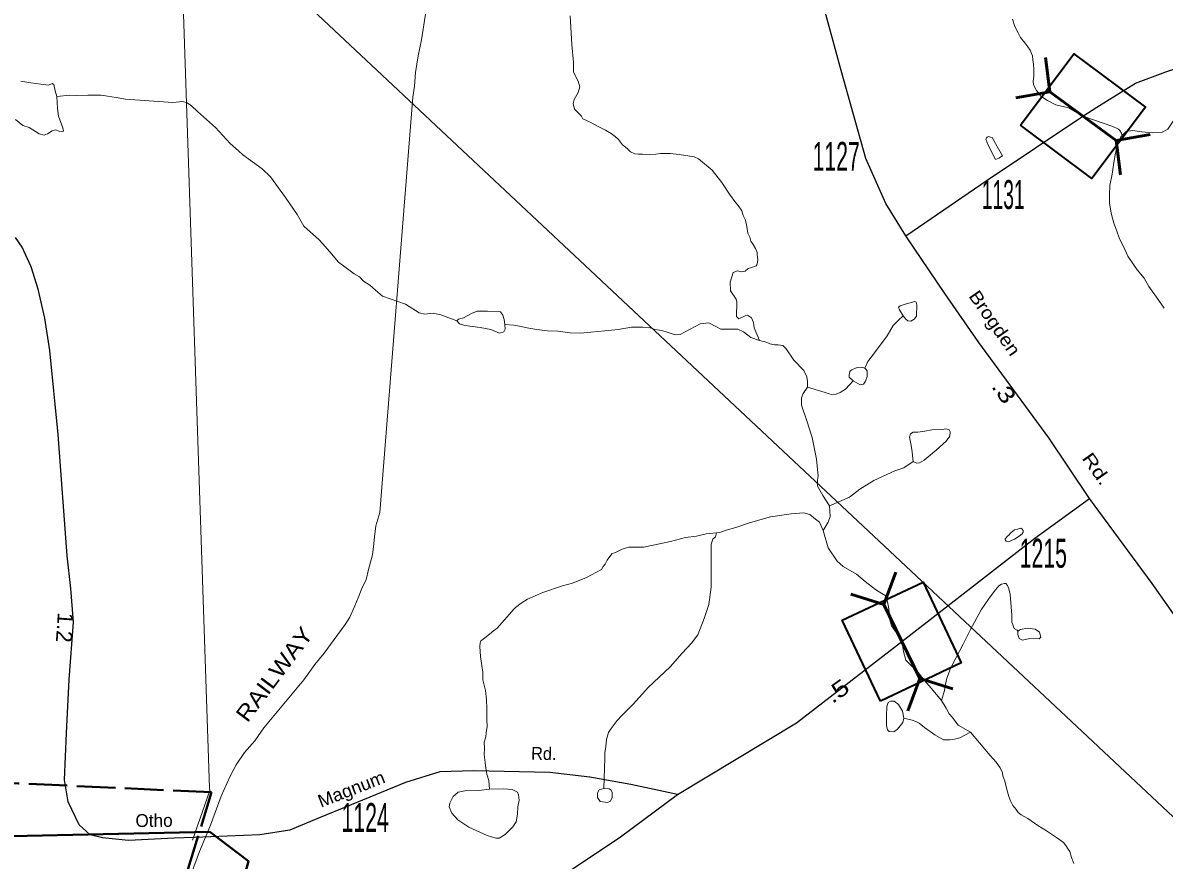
# Model space of a CAD drawing. Extents: x 626927 to 658553, y 251995 to 309938.
# Drawn here: x 633966 to 635744, y 268831 to 270135 of the extents above; entities that cross this region are included whole.
import ezdxf
from ezdxf.enums import TextEntityAlignment as Align

# ---------------------------------------------------------------- set-up
doc = ezdxf.new("R2010")
doc.units = 0
doc.header["$LTSCALE"] = 10
doc.linetypes.add('DASH_DOUBLE_DOT', pattern=[9.2, 5, -1.2, 0.3, -1.2, 0.3, -1.2])
doc.linetypes.add('LONG_DASHED', pattern=[7.5, 6, -1.5])
for name, color, linetype, lineweight in [('11', 7, 'Continuous', 40), ('17', 7, 'Continuous', 25), ('31', 7, 'Continuous', 35), ('32', 7, 'Continuous', 25), ('44', 7, 'Continuous', 13), ('48', 7, 'LONG_DASHED', 40), ('49', 7, 'LONG_DASHED', 40), ('50', 7, 'Continuous', 13), ('53', 7, 'Continuous', 40), ('56', 7, 'Continuous', 13), ('59', 7, 'DASH_DOUBLE_DOT', 13), ('62', 7, 'Continuous', 13)]:
    doc.layers.add(name, color=color, linetype=linetype, lineweight=lineweight)
doc.layers.add('14', color=7, linetype='Continuous')
doc.layers.add('8', color=7, linetype='Continuous')

msp = doc.modelspace()

# ---------------------------------------------------------------- linework, layer by layer
at = {"layer": '31'}
for points in [[(635519.8, 269975.43), (635603.01, 270086.74), (635714.4, 270003.47), (635631.19, 269892.17)], [(635301.7, 269078.81), (635242.34, 269204.47), (635368.09, 269263.87), (635427.45, 269138.21)]]:
    msp.add_lwpolyline(points, close=True, dxfattribs=at)
at = {"layer": '32'}
for points in [[(635341.51, 269802.91), (635310.18, 269853.34), (635279.08, 269923.54), (635240.71, 270060.52), (635186, 270260.66), (635139.01, 270433.98), (635087.93, 270589.14), (635042.75, 270729.3), (635011.88, 270819.26), (634979.87, 270916.26), (634955.81, 271005.31), (634934.7, 271090.95), (634912.45, 271151.38), (634878.17, 271223.39), (634853.2, 271273.82), (634838.21, 271300.17), (634808.02, 271339.47), (634761.71, 271390.36), (634740.37, 271418.53), (634724.48, 271452.6), (634672.95, 271574.14), (634608.7, 271722.48), (634576.01, 271798.81), (634559.07, 271832.77)], [(635341.51, 269802.91), (635468.11, 269890.01), (635617.1, 269989.45), (635638.6, 270003.37), (635698.98, 270041.08), (635746.2, 270058.34), (635819.07, 270083.1), (635925.77, 270107.18), (636064.02, 270164.66)], [(634233.36, 268866.47), (634201.61, 268865.23), (634130.79, 268861.6), (634090.38, 268865.69), (634070.85, 268870.68), (634054.05, 268886.13), (634036.8, 268922.02), (634031.13, 268955.87), (634034.3, 269028.57), (634038.39, 269112.16), (634044.97, 269201.44), (634040.89, 269254.14), (634034.98, 269305.03), (634021.14, 269493.81), (634008.2, 269624.43), (634000.48, 269674.86), (633990.04, 269719.84), (633978.91, 269755.05), (633964.84, 269785.49), (633954.85, 269800.48)], [(635627.25, 269394.1), (635563.91, 269488.83), (635454.72, 269637.17), (635402.05, 269713.5), (635341.51, 269802.91)], [(634985.7, 268933.41), (635171.05, 269044.58), (635334.89, 269171.34), (635542.12, 269332.54), (635627.25, 269394.1)], [(636092.59, 268729.47), (636071.29, 268761.12), (635940.3, 268947.17), (635835.64, 269104.6), (635724.85, 269261.81), (635627.25, 269394.1)], [(634985.7, 268933.41), (634912.85, 268948.6), (634849.29, 268960.42), (634787.08, 268967.68), (634668.36, 268970.18), (634615.69, 268968.37), (634562.11, 268952.01), (634477.44, 268917.25), (634423.86, 268895.45), (634382.09, 268877.73), (634335.33, 268870.46), (634233.36, 268866.47)], [(634229.54, 267362.97), (634307.4, 267521.31), (634423.41, 267744.61), (634517.16, 267927.48), (634533.05, 267976.55), (634543.95, 268019.71), (634544.18, 268084.46), (634542.82, 268124.44), (634511.26, 268273.69), (634506.72, 268333.2), (634512.62, 268394.99), (634549.63, 268504.26), (634591.17, 268620.8), (634628.4, 268680.32), (634671.53, 268717.12), (634781.18, 268790.04), (634896.96, 268867.28), (634985.7, 268933.41)]]:
    msp.add_lwpolyline(points, dxfattribs=at)
at = {"layer": '44'}
msp.add_lwpolyline([(634228.59, 268810.55), (634241.3, 268844.74), (634258.24, 268885.6), (634275.15, 268930.79), (634289.08, 268961.9), (634298.17, 268979.64), (634311.48, 268998.57), (634327.29, 269016.9), (634341.24, 269037.03), (634403.8, 269111.58), (634420.82, 269135.43), (634435.39, 269153.18), (634451.13, 269174.56), (634468.13, 269197.74), (634475.39, 269209.36), (634483.31, 269227.05), (634488.14, 269239.27), (634494.17, 269253.9), (634500.8, 269267.97), (634504.42, 269283.81), (634507.45, 269294.78), (634510.43, 269306.36), (634512.86, 269323.44), (634514, 269334.45), (634515.82, 269351.49), (634521.86, 269372.27), (634573.46, 270019.16), (634575.82, 270036.18), (634577.6, 270057.54), (634581.79, 270083.18), (634587.19, 270108.19), (634594.38, 270155.11)], dxfattribs=at)
at = {"layer": '48'}
msp.add_lwpolyline([(634132.4, 267254.82), (634067.14, 267513.14), (633982.3, 267898.44), (633982.3, 267988.42), (634014.21, 268129.18), (634133.85, 268524.64), (634260.03, 268936.79), (633959.1, 268950.58), (633600.89, 268965.09), (633592.19, 268798.2), (633118.68, 268787.31), (632786.58, 268777.16), (632802.53, 268428.86), (632455.92, 268504.33)], dxfattribs=at)
at = {"layer": '49'}
msp.add_lwpolyline([(634132.4, 267254.82), (634067.14, 267513.14), (633982.3, 267898.44), (633982.3, 267988.42), (634014.21, 268129.18), (634133.85, 268524.64), (634260.03, 268936.79), (633959.1, 268950.58), (633600.89, 268965.09), (633592.19, 268798.2), (633118.68, 268787.31), (632786.58, 268777.16), (632802.53, 268428.86), (632455.92, 268504.33)], dxfattribs=at)
at = {"layer": '50', "lineweight": 53}
for p, q in [((635558.72, 270080.73), (635565.44, 270027.36)), ((635512.51, 270017.75), (635565.44, 270027.36)), ((635721.69, 269961.16), (635668.76, 269951.55)), ((635325.62, 269279.29), (635306.76, 269228.91)), ((635255.43, 269245), (635306.76, 269228.91)), ((635414.36, 269097.68), (635363.02, 269113.77))]:
    msp.add_line(p, q, dxfattribs=at)
for points in [[(635675.48, 269898.18), (635668.76, 269951.55), (635565.44, 270027.36)], [(635344.17, 269063.39), (635363.02, 269113.77), (635306.76, 269228.91)]]:
    msp.add_lwpolyline(points, dxfattribs=at)
at = {"layer": '53'}
msp.add_lwpolyline([(632534.59, 268261.95), (632841.95, 268273.43), (632918.78, 268565.12), (633639.43, 268664.86), (633664.03, 268862.06), (634257.14, 268875.19), (634317.53, 268829.52), (634283.24, 268703.96), (634154.71, 268246.81), (634081.91, 268025.74), (634077.47, 267950.58), (634073.9, 267859.33), (634074.13, 267733.49), (634086.86, 267592.99), (634135.43, 267415.52)], dxfattribs=at)
at = {"layer": '56'}
for points in [[(634209.76, 270350.16), (634256.81, 268942.94), (634257.46, 268939.27), (634230.27, 268862.34)], [(637096.94, 267642.54), (636032.03, 268641.23), (634209.76, 270350.16)]]:
    msp.add_lwpolyline(points, dxfattribs=at)
at = {"layer": '59', "linetype": 'Continuous'}
for points in [[(634821.24, 270101.26), (634818.58, 270145.46)], [(635678.39, 269959.6), (635677.16, 269963.22), (635674.74, 269966.88), (635672.29, 269969.33), (635663.78, 269973.6), (635617.1, 269989.45), (635594.94, 270002.59), (635574.84, 270007.11), (635561.71, 270013.68), (635551.45, 270020.66), (635544.89, 270029.28), (635539.96, 270038.31), (635539.55, 270044.06), (635540.37, 270051.04), (635540.37, 270062.54), (635539.96, 270069.93), (635539.11, 270077.39), (635538.44, 270083.51), (635537.21, 270087.13), (635534.71, 270091.98), (635531.12, 270097.46), (635526.75, 270103.55), (635520.03, 270112.09), (635516.38, 270119.36), (635510.88, 270129.18), (635507.22, 270140.66)], [(635113.35, 269640.06), (635104.97, 269659.88), (635103.82, 269668.26), (635100.78, 269675.61), (635094.69, 269679.81), (635090.88, 269678.66), (635080.98, 269674.09), (635077.55, 269677.52), (635078.31, 269700), (635077.17, 269704.57), (635068.03, 269717.53), (635067.65, 269730.87), (635072.6, 269746.11), (635079.07, 269748.4), (635084.73, 269746.84), (635090.88, 269748.02), (635095.75, 269752.32), (635099.37, 269753.54), (635105.51, 269755.41), (635107.94, 269756.66), (635109.16, 269757.84), (635110.34, 269761.52), (635110.94, 269766.4), (635109.69, 269773.73), (635109.67, 269777.43), (635107.19, 269783.48), (635103.52, 269789.56), (635099.83, 269795.04), (635098.06, 269801.07), (635094.98, 269807.24), (635093.7, 269817.57), (635091.8, 269827.3), (635088.15, 269834.58), (635085.7, 269841.93), (635080.18, 269850.45), (635076.56, 269854.72), (635066.74, 269868.03), (635054.51, 269886.28), (635039.47, 269905.13), (635018.14, 269923.04), (635011.66, 269926.08), (634988.05, 269929.89), (634974.34, 269931.42), (634959.23, 269931.16), (634951.92, 269930.51), (634942.2, 269929.81), (634931.21, 269930.43), (634925.11, 269930.36), (634919.03, 269930.99), (634912.29, 269934.03), (634907.39, 269938.93), (634900.11, 269944.98), (634893.98, 269952.91), (634888.47, 269957.72), (634882.38, 269962.55), (634873.78, 269967.43), (634864.07, 269972.23), (634855.47, 269977.1), (634848.75, 269980.74), (634843.89, 269982.54), (634838.35, 269985.56), (634835.92, 269989.21), (634825.05, 270000.2), (634823.15, 270008.96), (634824.67, 270015.44), (634830.76, 270026.11), (634833.81, 270034.88), (634830.76, 270044.02), (634823.91, 270057.74), (634823.53, 270072.98), (634821.24, 270101.26)], [(635743.82, 269690.42), (635731.57, 269707.37), (635719.93, 269724.41), (635712.59, 269737.27), (635701.65, 269749.99), (635686.89, 269771.3), (635680.21, 269786.44), (635674.06, 269798.67), (635669.14, 269812.07), (635665.46, 269823.05), (635661.07, 269838.24), (635658.61, 269854.7), (635658.57, 269866.9), (635659.17, 269881.49), (635662.74, 269899.22), (635664.54, 269913.88), (635666.9, 269926.63), (635669.36, 269938.88), (635675.94, 269957.15), (635678.39, 269959.6)], [(635187.99, 269567.51), (635188.32, 269576.48), (635187.07, 269583.81), (635182.17, 269593.51), (635166.66, 269609.58), (635154.86, 269627.11), (635149.53, 269632.44), (635142.67, 269633.58), (635136.9, 269633.65), (635129.62, 269634.8), (635127.15, 269636.05), (635122.28, 269637.85), (635113.35, 269640.06)], [(635222.42, 269382.76), (635211.98, 269398.62), (635203.6, 269413.48), (635203.6, 269422.63), (635204.67, 269429.03), (635202.08, 269455.17), (635195.23, 269489.09), (635187.23, 269515), (635178.85, 269539.39), (635178.85, 269550.74), (635181.52, 269557.6), (635187.99, 269567.51)], [(635212.75, 269344.55), (635220.36, 269357.43), (635223.41, 269366.2), (635222.42, 269382.76)], [(635396.69, 269079.56), (635380.7, 269098.62), (635370.41, 269110.81), (635358.23, 269125.67), (635349.47, 269134.06), (635341.46, 269142.6), (635337.76, 269155.74), (635334.89, 269171.34), (635329.16, 269181.33), (635319, 269195.71), (635316.33, 269205.24), (635315, 269222.12), (635313.73, 269228.25), (635312.53, 269233.08), (635311.91, 269236.79), (635308.83, 269242.85), (635303.91, 269246.46), (635294.13, 269252.56), (635289.3, 269256.16), (635277.68, 269264.7), (635264.22, 269276.18), (635243.59, 269288.15), (635234.07, 269296.54), (635220.36, 269317.5), (635212.75, 269344.55)], [(635441.75, 269030.48), (635422.97, 269041.08), (635413.83, 269052.89), (635408.88, 269058.99), (635403.93, 269067.75), (635396.69, 269079.56)], [(635602.73, 268825.64), (635599.03, 268835.32), (635596.52, 268844.47), (635594.09, 268848.12), (635590.41, 268853.6), (635586.71, 268858.47), (635575.77, 268866.4), (635560.48, 268876.72), (635547.06, 268885.19), (635531.18, 268896.12), (635520.79, 268901.54), (635516.47, 268905.23), (635512.87, 268910), (635507.99, 268916.1), (635504.24, 268923.48), (635501.78, 268930.13), (635498.71, 268941.1), (635495.67, 268953.86), (635492.55, 268962.43), (635491.95, 268967.24), (635488.3, 268974.62), (635482.09, 268983.75), (635472.4, 268994.05), (635464.4, 269003.82), (635455.8, 269013.49), (635441.75, 269030.48)]]:
    msp.add_lwpolyline(points, dxfattribs=at)
at = {"layer": '62'}
for points in [[(635885.32, 270057.26), (635870.09, 270064.88), (635854.85, 270067.55), (635834.67, 270064.88), (635815.25, 270054.21), (635796.2, 270035.54), (635780.59, 270017.25), (635765.36, 269993.62), (635755.45, 269978.76), (635749.36, 269969.23), (635739.38, 269964.16), (635724.75, 269963.41), (635708.81, 269965.19), (635694.25, 269967.03), (635684.44, 269965.81), (635680.88, 269962.16), (635678.38, 269959.69)], [(633963.2, 270043.91), (633978.44, 270041.24), (633994.05, 270039.34), (634006.24, 270037.81), (634011.57, 270040.1), (634014.24, 270038.57), (634016.52, 270029.05), (634018.81, 270020.28), (634019.95, 270001.61), (634021.85, 269989.42), (634028.33, 269971.51), (634029.47, 269966.17), (634027.57, 269965.41), (634022.62, 269966.17), (634016.9, 269968.08), (634011.95, 269966.55), (634004.34, 269961.98), (633999.38, 269960.08), (633991.77, 269961.98), (633976.15, 269971.89), (633966.25, 269974.94), (633954.83, 269984.46)], [(634018.81, 270020.28), (634039.19, 270022.19), (634050.12, 270021.62), (634067.19, 270022.25), (634077.06, 270022.25), (634087.94, 270022.34), (634097.75, 270020.47), (634111.19, 270018.69), (634125.81, 270015.72), (634199.71, 270010.76), (634215.32, 270012.28), (634221.8, 270010.38), (634228.65, 270005.42), (634238.17, 269996.66), (634265.97, 269971.89), (634289.21, 269946.74), (634302.15, 269935.31), (634308.94, 269929.09), (634338.71, 269907.34), (634351.66, 269895.14), (634375.27, 269863.06), (634393.17, 269836.38), (634403.84, 269818.09), (634427.62, 269796.69), (634432.56, 269791.12), (634444.21, 269778.46), (634457.54, 269762.08), (634469.72, 269753.31), (634482.29, 269744.17), (634490.29, 269739.52), (634496.76, 269732.28), (634506.66, 269726.18), (634515.42, 269718.56), (634526.47, 269709.03), (634561.89, 269696.84), (634583.21, 269683.12), (634591.97, 269681.22), (634604.92, 269682.74), (634617.11, 269680.07), (634641.86, 269670.55)], [(634641.86, 269670.55), (634644.53, 269673.21), (634652.15, 269675.5), (634664.71, 269681.98), (634673.47, 269685.79), (634689.85, 269685.79), (634710.03, 269684.65), (634713.84, 269679.69), (634715.75, 269672.83), (634716.89, 269664.83)], [(634716.89, 269664.83), (634717.27, 269657.59), (634714.99, 269653.78), (634708.51, 269651.49), (634694.8, 269657.21), (634678.42, 269660.26), (634654.43, 269663.31), (634646.05, 269665.97), (634641.86, 269670.55)], [(635337.31, 269678.78), (635329.5, 269671.44), (635321.56, 269663.5), (635311.94, 269647.62), (635292.56, 269620.78), (635282.12, 269607.25), (635277.31, 269596.88)], [(634716.89, 269664.83), (634730.94, 269664.12), (634739.56, 269662.31), (634754.06, 269659.25), (634766.38, 269657.5), (634783.31, 269655.19), (634799.25, 269654.5), (634818.69, 269652.16), (634834.69, 269651.59), (634850.44, 269652.94), (634872.31, 269655.41), (634893.12, 269657.34), (634913.81, 269661), (634932.06, 269661.06), (634943.11, 269659.88), (634950.38, 269657.44), (634961.38, 269655.66), (634971.12, 269652.69), (634982.12, 269649.03), (634989.95, 269649.59), (635020.8, 269665.97), (635034.51, 269667.88), (635045.17, 269662.16), (635053.17, 269657.97), (635073.36, 269657.97), (635079.45, 269657.97), (635088.21, 269653.4), (635099.64, 269645.02), (635113.35, 269640.06)], [(635259.06, 269577.38), (635252.94, 269582.88), (635252.94, 269585.22), (635252.94, 269586.47), (635254.06, 269591.97), (635255.38, 269593.25), (635257.25, 269594.47), (635262.69, 269596.84), (635266.25, 269598.03), (635272.44, 269598.72), (635277.31, 269596.88)], [(635259.06, 269577.38), (635270.25, 269571.09), (635275.58, 269572.23), (635278.5, 269576.78), (635281, 269584.19), (635281, 269587.78), (635281, 269590.25), (635280.92, 269592.81), (635279.06, 269595.72), (635277.31, 269596.88)], [(635259.06, 269577.38), (635253.62, 269571.25), (635247.56, 269564.5), (635239, 269559), (635232.94, 269556.59), (635225.69, 269555.97), (635222, 269557.12), (635215.81, 269558.94), (635187.99, 269567.51)], [(635352.51, 269451.55), (635338.04, 269442.03), (635324.33, 269437.45), (635291.2, 269422.21), (635269.87, 269408.87), (635253.49, 269396.3), (635222.5, 269382.78)], [(635046.5, 269340.84), (635051.38, 269341.44), (635061.69, 269345.06), (635076.31, 269348.81), (635099.38, 269356.81), (635130.5, 269365.44), (635162.81, 269370.44), (635182.31, 269371.69), (635192, 269369.34), (635200.62, 269361.97), (635206.69, 269357.09), (635212.75, 269344.55)], [(634693, 268941.62), (634691.69, 268955.03), (634688.69, 268964.78), (634687.31, 268974.5), (634686.12, 268983.09), (634684.81, 268995.31), (634684.88, 269005.06), (634684.81, 269014.84), (634687.25, 269023.25), (634687.75, 269029.34), (634689, 269039.19), (634688.94, 269050.22), (634688.94, 269067.28), (634688.25, 269080.62), (634686.44, 269095.25), (634682.69, 269111.62), (634682.69, 269123.88), (634680.25, 269137.25), (634678.94, 269148.19), (634677.62, 269163.5), (634678.25, 269169.59), (634679.38, 269172.62), (634680.75, 269173.78), (634683.12, 269175.03), (634692.75, 269183.09), (634698.88, 269187.97), (634705.06, 269192.22), (634731.12, 269222.16), (634733.5, 269224.66), (634742, 269231.41), (634751.81, 269237.47), (634776.12, 269247.88), (634806.62, 269258.34), (634822.38, 269262.12), (634843.75, 269271.25), (634867.44, 269283.62), (634869.88, 269288.44), (634872.94, 269292.06), (634875.94, 269298.16), (634883.25, 269307.94), (634889.25, 269309.88), (634899.62, 269315.34), (634910, 269318.47), (634924.62, 269318.5), (634933.19, 269318.56), (634945.25, 269320.94), (634957.56, 269323.38), (634974.62, 269327.09), (634998.31, 269333.28), (635015.5, 269335.25), (635030.06, 269338.88), (635046.5, 269340.84)], [(634871.13, 268942.46), (634872.62, 268989.72), (634872.62, 268998.25), (634873.88, 269008.06), (634875, 269019.03), (634878, 269029.94), (634882.25, 269036.09), (634885.31, 269040.34), (634891.44, 269048.31), (634898.62, 269055.66), (634916.94, 269074.62), (634940, 269099.72), (634974, 269132.03), (634992.88, 269153.53), (635007.44, 269168.75), (635017.12, 269181.66), (635027.38, 269207.31), (635034.62, 269229.22), (635038.19, 269256), (635038.12, 269288.91), (635037.94, 269323.06), (635040.94, 269331.03), (635044.69, 269334.66), (635046.5, 269340.84)], [(635515.9, 269187.71), (635514.44, 269189.25), (635510.19, 269191.75), (635508.94, 269194.16), (635507.69, 269197.81), (635506.5, 269201.44), (635506.5, 269212.47), (635505.31, 269225.25), (635504, 269244.75), (635501.44, 269253.31), (635499.62, 269258.78), (635497.12, 269261.75), (635494.81, 269261.72), (635490.44, 269260.53), (635486.12, 269258.09), (635480.75, 269252), (635475.88, 269245.31), (635469.88, 269237.31), (635458.81, 269220.81), (635441.38, 269189.06), (635430.44, 269167.09), (635419.5, 269146.38), (635411.06, 269129.22), (635405, 269114.56), (635402.56, 269102.44), (635401.38, 269095.06), (635396.69, 269079.56)], [(635338.04, 269052.13), (635351.17, 269049.05), (635357.06, 269046.75), (635362, 269044.41), (635370.44, 269037.66), (635386.38, 269026.09), (635399.81, 269018.25), (635409.56, 269018.25), (635416.88, 269019.5), (635425.38, 269021.44), (635441.81, 269030.56)]]:
    msp.add_lwpolyline(points, dxfattribs=at)
for points in [[(635485.86, 269924.11), (635481.05, 269921.77), (635468.86, 269945.52), (635467.61, 269949.64), (635465.73, 269953.39), (635466.92, 269955.83), (635468.17, 269956.99), (635470.11, 269957.68), (635473.11, 269956.99), (635475.48, 269956.49), (635483.48, 269942.43), (635492.05, 269927.89)], [(635337.31, 269678.78), (635331.19, 269688.08), (635330.04, 269691.89), (635332.33, 269694.17), (635340.33, 269696.84), (635355.18, 269701.03), (635357.46, 269699.89), (635358.61, 269695.7), (635357.85, 269677.79), (635354.42, 269673.21), (635349.09, 269670.17), (635344.14, 269670.93), (635341.47, 269673.21)], [(635352.51, 269451.55), (635358.23, 269449.08), (635362.8, 269449.46), (635369.65, 269454.03), (635388.31, 269469.27), (635404.31, 269483.37), (635409.64, 269491.37), (635410.4, 269497.85), (635408.5, 269501.28), (635404.31, 269502.8), (635397.83, 269501.66), (635381.84, 269501.28), (635370.79, 269498.99), (635360.13, 269497.47), (635352.9, 269497.47), (635348.32, 269494.8), (635346.8, 269489.85), (635349.47, 269476.89), (635351.37, 269466.6), (635351.75, 269460.89)], [(635520.62, 269347.72), (635515.12, 269346.59), (635510.25, 269345.34), (635505.38, 269341), (635501.19, 269336.69), (635500.06, 269336.12), (635495.75, 269331.22), (635496.25, 269328.78), (635497.62, 269327.59), (635501.25, 269326.91), (635510.44, 269330.72), (635517.69, 269335.56), (635522.5, 269339.28), (635523.75, 269341.69), (635523.81, 269344.16), (635522.5, 269346.56)], [(635515.9, 269187.71), (635515.51, 269182.37), (635517.8, 269175.9), (635523.13, 269173.61), (635534.18, 269175.9), (635549.03, 269175.51), (635551.31, 269178.18), (635549.41, 269186.18), (635542.94, 269190.76), (635530.75, 269192.28), (635520.08, 269189.99)], [(635338.04, 269052.13), (635336.14, 269063.18), (635330.04, 269073.47), (635323.19, 269078.42), (635317.48, 269078.8), (635313.67, 269076.52), (635311.76, 269070.42), (635311, 269055.56), (635311, 269040.7), (635312.91, 269033.84), (635315.57, 269031.17), (635322.43, 269030.79), (635328.14, 269034.98), (635336.52, 269045.27)], [(634693, 268941.62), (634714.6, 268942.08), (634727.93, 268940.93), (634736.31, 268937.12), (634738.22, 268932.55), (634738.98, 268924.55), (634737.07, 268914.26), (634736.69, 268902.83), (634734.41, 268890.63), (634729.08, 268883.01), (634717.27, 268870.82), (634707.75, 268865.1), (634702.8, 268865.48), (634689.09, 268869.29), (634660.9, 268882.63), (634643.77, 268894.06), (634634.25, 268904.35), (634630.06, 268913.88), (634631.2, 268919.97), (634636.53, 268929.88), (634644.15, 268936.74), (634654.43, 268939.03), (634676.14, 268939.41)], [(634871.13, 268942.46), (634879.13, 268942.08), (634882.17, 268940.17), (634883.7, 268936.36), (634883.7, 268928.74), (634881.41, 268922.64), (634876.46, 268920.74), (634865.04, 268922.26), (634861.23, 268928.74), (634861.23, 268935.98), (634863.89, 268940.55)]]:
    msp.add_lwpolyline(points, close=True, dxfattribs=at)

# ---------------------------------------------------------------- texts
at = {"layer": '11'}
for s, rotation, width, p in [('Brogden', 304.928, 1.15, (635471.55, 269661.56)), ('Rd.', 304.928, 1.3, (635630.04, 269434.6)), ('Rd.', 358.942, 0.95, (634777.29, 268987.05)), ('Magnum', 21.342, 1.05, (634481.31, 268932.36))]:
    msp.add_text(s, height=20, rotation=rotation, dxfattribs=dict(at, width=width)).set_placement(p, align=Align.CENTER)
msp.add_text('Otho', height=20, rotation=0.381, dxfattribs=at).set_placement((634170.49, 268882.78), align=Align.CENTER)
at = {"layer": '14', "width": 1.15}
msp.add_text('RAILWAY', height=25, rotation=53.076, dxfattribs=at).set_placement((634367.87, 269112.99), align=Align.CENTER)
at = {"layer": '17', "width": 1.3}
for s, rotation, p in [('.3', 304.928, (635483.94, 269553.66)), ('.5', 35.453, (635241.47, 269084.29))]:
    msp.add_text(s, height=25, rotation=rotation, dxfattribs=at).set_placement(p, align=Align.CENTER)
at = {"layer": '17'}
msp.add_text('1.2', height=25, rotation=266.119, dxfattribs=at).set_placement((634019.11, 269194.02), align=Align.CENTER)
at = {"layer": '8'}
for s, width, p in [('1127', 0.55, (635232.81, 269904.38)), ('1131', 0.5, (635492.92, 269844.93)), ('1215', 0.55, (635555.36, 269286.42)), ('1124', 0.55, (634499.26, 268874.98))]:
    msp.add_text(s, height=45, dxfattribs=dict(at, width=width)).set_placement(p, align=Align.CENTER)

doc.saveas('drawing.dxf')
